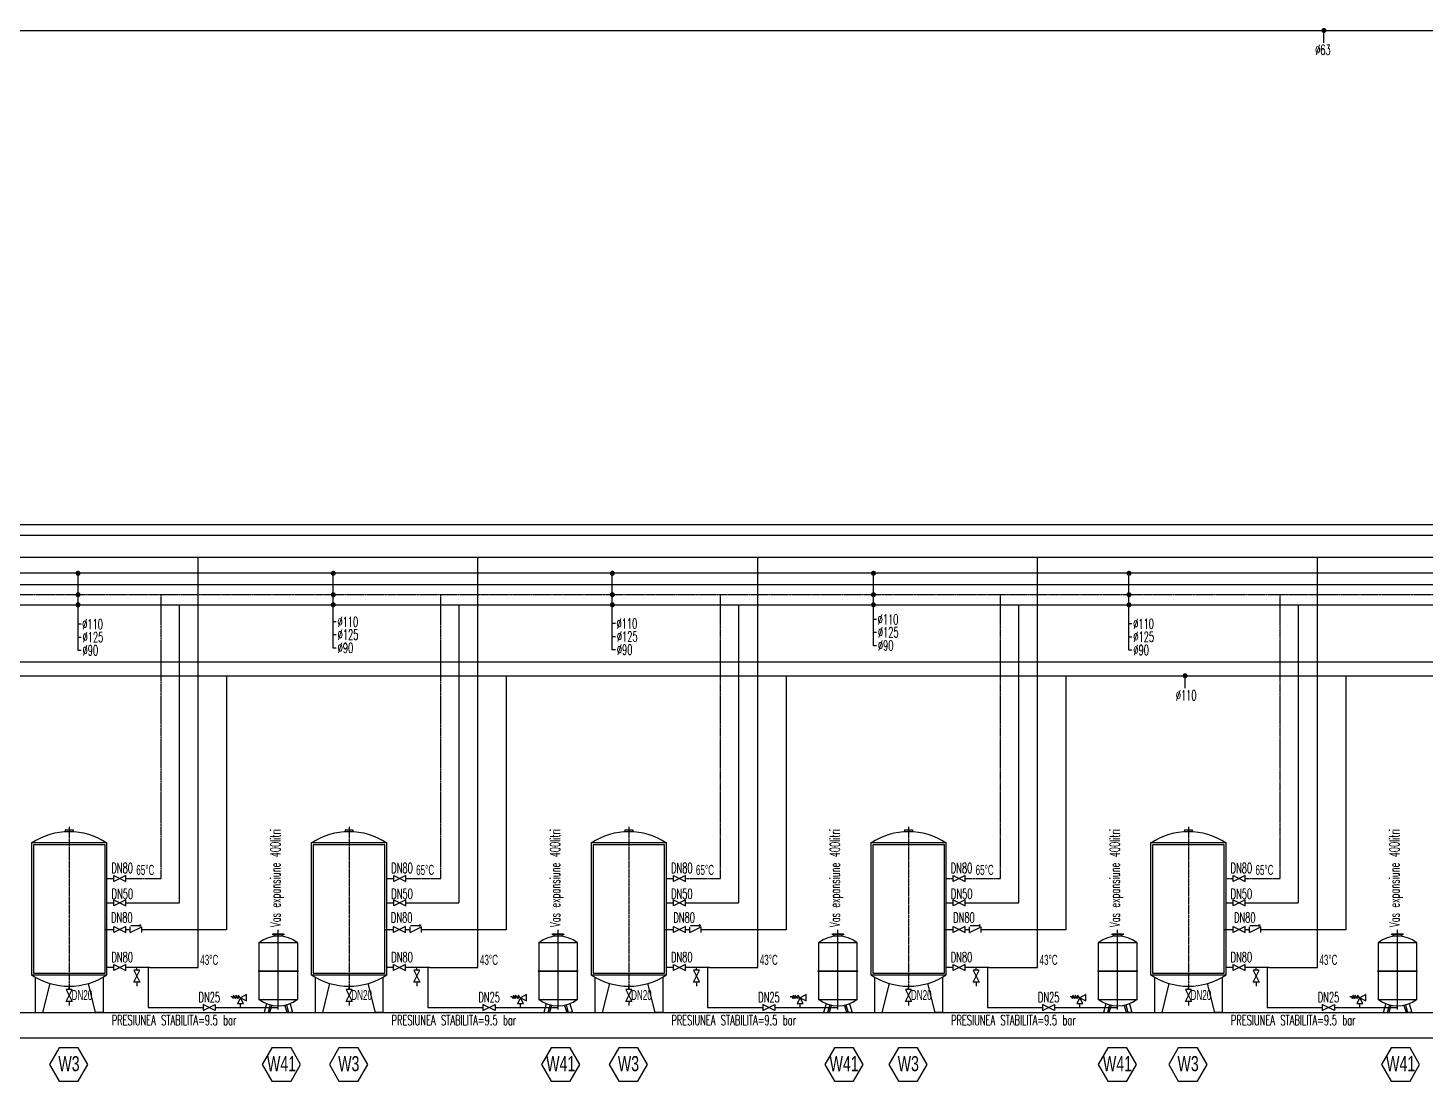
# Model space of a CAD drawing. Header units: inches. Extents: x -213476 to 33124, y -97366 to -68351.
# Drawn here: x -192684 to -181605, y -94996 to -86646 of the extents above; entities that cross this region are included whole.
import ezdxf
from ezdxf.enums import TextEntityAlignment as Align

# ---------------------------------------------------------------- set-up
doc = ezdxf.new("R2010")
doc.units = ezdxf.units.IN
doc.header["$MEASUREMENT"] = 0
doc.set_wipeout_variables(frame=1)
for name, pattern in [('ACAD_ISO06W100', [36, 24, -3, 0, -3, 0, -3, 0, -3]), ('CENTER2', [28.575, 19.05, -3.175, 3.175, -3.175]), ('HIDDEN', [9.525, 6.35, -3.175]), ('SICAKSU', [1.25, 0.625, -0.125, 0.125, -0.125, 0.125, -0.125]), ('SOGUKSU', [1.125, 0.75, -0.125, 0.125, -0.125])]:
    doc.linetypes.add(name, pattern=pattern)
for name, color, linetype in [('duvar', 3, 'Continuous'), ('T-DAĞITIM', 30, 'Continuous'), ('T-ISICİHAZ', 8, 'Continuous'), ('T-NOT', 7, 'Continuous'), ('t-sicak', 7, 'Continuous'), ('t-sirkülasyon', 7, 'ACAD_ISO06W100'), ('t-soguk', 161, 'Continuous'), ('t-sıcak', 10, 'SICAKSU'), ('t-temiz çap', 7, 'Continuous'), ('T-TOPLAM', 7, 'Continuous'), ('T-TOPLAM-ISITMA', 6, 'Continuous'), ('t-vana', 7, 'Continuous'), ('t-yumuşak su', 7, 'Continuous')]:
    doc.layers.add(name, color=color, linetype=linetype)
doc.layers.add('t-çap', color=2, linetype='Continuous', true_color=0xffff00)
doc.styles.add('Annotative', font='txt.shx')
doc.styles.add('ARIAL', font='wturkce.shx')
doc.styles.add('not', font='WTURKCE.SHX', dxfattribs={"width": 0.6, "height": 10})
doc.styles.get("Standard").update_dxf_attribs({"font": 'arial.ttf'})
doc.styles.add('t-sihsemacap', font='txt.shx', dxfattribs={"width": 0.6, "height": 10})
doc.styles.add('t-temiz çap', font='wturkce.shx', dxfattribs={"width": 0.6, "height": 10})
doc.styles.add('T-TOPLAM', font='txt.shx', dxfattribs={"width": 0.6, "height": 10})
doc.linetypes.add('Yumusaksu', pattern='A,1.5,-0.15,["Ys",Standard,S=0.2,R=0,X=-0.05,Y=-0.05],-0.35', length=2)

# ---------------------------------------------------------------- blocks, each defined once
blk = doc.blocks.new('t-vana')
at = {"color": 7}
blk.add_wipeout([(6, 12), (0, 12), (6, 0), (0, 0), (6, 12), (0, 12)], dxfattribs=at).dxf.layer = 'T-ISICİHAZ'
at = {"layer": 't-vana'}
for p, q in [((6, 12), (0, 12)), ((0, 12), (6, 0)), ((0, 0), (6, 12)), ((6, 0), (0, 0))]:
    blk.add_line(p, q, dxfattribs=at)
blk = doc.blocks.new('A$C4AF82138')
at = {"layer": 't-vana', "color": 7}
for p, q in [((-0.4, -9), (-2.2, -9)), ((0.7, -10.5), (-0.4, -9)), ((2.9, -10.5), (0.7, -7.4)), ((0.7, -7.4), (0.7, -10.5)), ((2.9, -7.4), (2.9, -10.5)), ((5.3, -10.5), (2.9, -7.4)), ((7.6, -9.8), (5.3, -7.4)), ((5.3, -7.4), (5.3, -10.5)), ((7.6, -19.5), (7.6, -15.7))]:
    blk.add_line(p, q, dxfattribs=at)
at = {"layer": 't-vana'}
for p, q in [((7.6, -9.8), (4.6, -15.7)), ((13.6, -6.7), (7.6, -9.8)), ((7.6, -9.8), (13.6, -12.8)), ((10.6, -15.7), (7.6, -9.8)), ((13.6, -12.8), (13.6, -6.7)), ((4.6, -15.7), (10.6, -15.7))]:
    blk.add_line(p, q, dxfattribs=at)

msp = doc.modelspace()

# ---------------------------------------------------------------- linework, layer by layer
at = {"layer": 'duvar', "color": 3, "lineweight": -3}
for p, q in [((-213011, -94454), (-13803, -94454)), ((-213011, -94654), (-13803, -94654))]:
    msp.add_line(p, q, dxfattribs=at)
at = {"layer": 'T-DAĞITIM', "linetype": 'HIDDEN', "lineweight": -3, "ltscale": 0.05}
msp.add_line((-212586, -90583), (-169772, -90583), dxfattribs=at)
at = {"layer": 'T-DAĞITIM', "ltscale": 0.05}
msp.add_line((-212750, -90667), (-169772, -90667), dxfattribs=at)
at = {"layer": 'T-DAĞITIM', "color": 6, "ltscale": 0.05}
for p, q in [((-202128, -90843), (-173585, -90843)), ((-191334, -94096), (-191334, -90843)), ((-189116, -94096), (-189116, -90843)), ((-186897, -94096), (-186897, -90843)), ((-184678, -94096), (-184678, -90843)), ((-182459, -94096), (-182459, -90843)), ((-191717, -94096), (-191334, -94096)), ((-189498, -94096), (-189116, -94096)), ((-187280, -94096), (-186897, -94096)), ((-185061, -94096), (-184678, -94096)), ((-182842, -94096), (-182459, -94096))]:
    msp.add_line(p, q, dxfattribs=at)
for points in [[(-191731, -94096), (-191731, -94413), (-190699, -94413), (-190699, -94401)], [(-189513, -94096), (-189513, -94413), (-188480, -94413), (-188481, -94401)], [(-187294, -94096), (-187294, -94413), (-186262, -94413), (-186262, -94401)], [(-185075, -94096), (-185075, -94413), (-184043, -94413), (-184043, -94401)], [(-182857, -94096), (-182857, -94413), (-181824, -94413), (-181825, -94401)]]:
    msp.add_lwpolyline(points, dxfattribs=at)
at = {"layer": 'T-ISICİHAZ', "color": 7}
for p, q in [((-192388, -93004), (-192388, -93019)), ((-192388, -93004), (-192326, -93004)), ((-192326, -93004), (-192326, -93019)), ((-190169, -93004), (-190169, -93019)), ((-190169, -93004), (-190107, -93004)), ((-190107, -93004), (-190107, -93019)), ((-187950, -93004), (-187950, -93019)), ((-187950, -93004), (-187888, -93004)), ((-187888, -93004), (-187888, -93019)), ((-185732, -93004), (-185732, -93019)), ((-185732, -93004), (-185670, -93004)), ((-185670, -93004), (-185670, -93019)), ((-183513, -93004), (-183513, -93019)), ((-183513, -93004), (-183451, -93004)), ((-183451, -93004), (-183451, -93019)), ((-192058, -93108), (-192656, -93108)), ((-192073, -93123), (-192641, -93123)), ((-192641, -93123), (-192641, -94140)), ((-192073, -94140), (-192073, -93123)), ((-189839, -93108), (-190437, -93108)), ((-189854, -93123), (-190422, -93123)), ((-190422, -93123), (-190422, -94140)), ((-189854, -94140), (-189854, -93123)), ((-187620, -93108), (-188218, -93108)), ((-187635, -93123), (-188203, -93123)), ((-188203, -93123), (-188203, -94140)), ((-187635, -94140), (-187635, -93123)), ((-185402, -93108), (-186000, -93108)), ((-185417, -93123), (-185985, -93123)), ((-185985, -93123), (-185985, -94140)), ((-185417, -94140), (-185417, -93123)), ((-183183, -93108), (-183781, -93108)), ((-183198, -93123), (-183766, -93123)), ((-183766, -93123), (-183766, -94140)), ((-183198, -94140), (-183198, -93123)), ((-190743, -93830), (-190656, -93830)), ((-190743, -93838), (-190743, -93830)), ((-190656, -93838), (-190743, -93838)), ((-190730, -93838), (-190730, -93851)), ((-190667, -93851), (-190667, -93839)), ((-190656, -93830), (-190656, -93838)), ((-188524, -93830), (-188437, -93830)), ((-188524, -93838), (-188524, -93830)), ((-188437, -93838), (-188524, -93838)), ((-188512, -93838), (-188512, -93851)), ((-188448, -93851), (-188448, -93839)), ((-188437, -93830), (-188437, -93838)), ((-186305, -93830), (-186218, -93830)), ((-186305, -93838), (-186305, -93830)), ((-186218, -93838), (-186305, -93838)), ((-186293, -93838), (-186293, -93851)), ((-186229, -93851), (-186229, -93839)), ((-186218, -93830), (-186218, -93838)), ((-184087, -93830), (-184000, -93830)), ((-184087, -93838), (-184087, -93830)), ((-184000, -93838), (-184087, -93838)), ((-184074, -93838), (-184074, -93851)), ((-184011, -93851), (-184011, -93839)), ((-184000, -93830), (-184000, -93838)), ((-181868, -93830), (-181781, -93830)), ((-181868, -93838), (-181868, -93830)), ((-181781, -93838), (-181868, -93838)), ((-181855, -93838), (-181855, -93851)), ((-181792, -93851), (-181792, -93839)), ((-181781, -93830), (-181781, -93838)), ((-190545, -93901), (-190853, -93901)), ((-190853, -93901), (-190853, -94121)), ((-190545, -94121), (-190545, -93901)), ((-188327, -93901), (-188634, -93901)), ((-188634, -93901), (-188634, -94121)), ((-188327, -94121), (-188327, -93901)), ((-186108, -93901), (-186416, -93901)), ((-186416, -93901), (-186416, -94121)), ((-186108, -94121), (-186108, -93901)), ((-183889, -93901), (-184197, -93901)), ((-184197, -93901), (-184197, -94121)), ((-183889, -94121), (-183889, -93901)), ((-181671, -93901), (-181978, -93901)), ((-181978, -93901), (-181978, -94121)), ((-181671, -94121), (-181671, -93901)), ((-192641, -94140), (-192073, -94140)), ((-191820, -94117), (-191820, -94096)), ((-190853, -94121), (-190545, -94121)), ((-190853, -94128), (-190853, -94349)), ((-190546, -94128), (-190853, -94128)), ((-190545, -94349), (-190545, -94128)), ((-190422, -94140), (-189854, -94140)), ((-189601, -94117), (-189601, -94096)), ((-188634, -94121), (-188327, -94121)), ((-188634, -94128), (-188634, -94349)), ((-188327, -94128), (-188634, -94128)), ((-188327, -94349), (-188327, -94128)), ((-188203, -94140), (-187635, -94140)), ((-187382, -94117), (-187382, -94096)), ((-186416, -94121), (-186108, -94121)), ((-186416, -94128), (-186416, -94349)), ((-186108, -94128), (-186416, -94128)), ((-186108, -94349), (-186108, -94128)), ((-185985, -94140), (-185417, -94140)), ((-185164, -94117), (-185164, -94096)), ((-184197, -94121), (-183889, -94121)), ((-184197, -94128), (-184197, -94349)), ((-183889, -94128), (-184197, -94128)), ((-183889, -94349), (-183889, -94128)), ((-183766, -94140), (-183198, -94140)), ((-182945, -94117), (-182945, -94096)), ((-181978, -94121), (-181671, -94121)), ((-181978, -94128), (-181978, -94349)), ((-181671, -94128), (-181978, -94128)), ((-181671, -94349), (-181671, -94128)), ((-192357, -94269), (-192357, -94248)), ((-191820, -94213), (-191820, -94245)), ((-190138, -94269), (-190138, -94248)), ((-189601, -94213), (-189601, -94245)), ((-187919, -94269), (-187919, -94248)), ((-187382, -94213), (-187382, -94245)), ((-185701, -94269), (-185701, -94248)), ((-185164, -94213), (-185164, -94245)), ((-183482, -94269), (-183482, -94248)), ((-182945, -94213), (-182945, -94245)), ((-192357, -94365), (-192357, -94396)), ((-190853, -94349), (-190545, -94349)), ((-190792, -94383), (-190812, -94454)), ((-190763, -94393), (-190780, -94454)), ((-190635, -94393), (-190618, -94454)), ((-190606, -94383), (-190586, -94454)), ((-190138, -94365), (-190138, -94396)), ((-188634, -94349), (-188327, -94349)), ((-188574, -94383), (-188594, -94454)), ((-188544, -94393), (-188562, -94454)), ((-188417, -94393), (-188399, -94454)), ((-188387, -94383), (-188367, -94454)), ((-187919, -94365), (-187919, -94396)), ((-186416, -94349), (-186108, -94349)), ((-186355, -94383), (-186375, -94454)), ((-186326, -94393), (-186343, -94454)), ((-186198, -94393), (-186181, -94454)), ((-186169, -94383), (-186149, -94454)), ((-185701, -94365), (-185701, -94396)), ((-184197, -94349), (-183889, -94349)), ((-184136, -94383), (-184156, -94454)), ((-184107, -94393), (-184124, -94454)), ((-183979, -94393), (-183962, -94454)), ((-183950, -94383), (-183930, -94454)), ((-183482, -94365), (-183482, -94396)), ((-181978, -94349), (-181671, -94349)), ((-181917, -94383), (-181937, -94454)), ((-181888, -94393), (-181906, -94454)), ((-181760, -94393), (-181743, -94454)), ((-181731, -94383), (-181711, -94454)), ((-190812, -94454), (-190768, -94454)), ((-190751, -94396), (-190768, -94454)), ((-190647, -94396), (-190631, -94454)), ((-190586, -94454), (-190631, -94454)), ((-188594, -94454), (-188549, -94454)), ((-188533, -94396), (-188549, -94454)), ((-188428, -94396), (-188412, -94454)), ((-188367, -94454), (-188412, -94454)), ((-186375, -94454), (-186330, -94454)), ((-186314, -94396), (-186330, -94454)), ((-186210, -94396), (-186193, -94454)), ((-186149, -94454), (-186193, -94454)), ((-184156, -94454), (-184112, -94454)), ((-184095, -94396), (-184112, -94454)), ((-183991, -94396), (-183974, -94454)), ((-183930, -94454), (-183974, -94454)), ((-181937, -94454), (-181893, -94454)), ((-181877, -94396), (-181893, -94454)), ((-181772, -94396), (-181756, -94454)), ((-181711, -94454), (-181756, -94454))]:
    msp.add_line(p, q, dxfattribs=at)
at = {"layer": 'T-ISICİHAZ', "color": 7, "linetype": 'CENTER2'}
for p, q in [((-192357, -92998), (-192357, -94269)), ((-190138, -92998), (-190138, -94269)), ((-187919, -92998), (-187919, -94269)), ((-185701, -92998), (-185701, -94269)), ((-183482, -92998), (-183482, -94269))]:
    msp.add_line(p, q, dxfattribs=at)
at = {"layer": 'T-ISICİHAZ', "color": 240}
for p, q in [((-192656, -93108), (-192656, -94155)), ((-192058, -94155), (-192058, -93108)), ((-190437, -93108), (-190437, -94155)), ((-189839, -94155), (-189839, -93108)), ((-188218, -93108), (-188218, -94155)), ((-187620, -94155), (-187620, -93108)), ((-186000, -93108), (-186000, -94155)), ((-185402, -94155), (-185402, -93108)), ((-183781, -93108), (-183781, -94155)), ((-183183, -94155), (-183183, -93108)), ((-192656, -94155), (-192058, -94155)), ((-192626, -94173), (-192626, -94454)), ((-192088, -94173), (-192088, -94454)), ((-190437, -94155), (-189839, -94155)), ((-190407, -94173), (-190407, -94454)), ((-189869, -94173), (-189869, -94454)), ((-188218, -94155), (-187620, -94155)), ((-188189, -94173), (-188189, -94454)), ((-187650, -94173), (-187650, -94454)), ((-186000, -94155), (-185402, -94155)), ((-185970, -94173), (-185970, -94454)), ((-185432, -94173), (-185432, -94454)), ((-183781, -94155), (-183183, -94155)), ((-183751, -94173), (-183751, -94454)), ((-183213, -94173), (-183213, -94454)), ((-192566, -94454), (-192508, -94223)), ((-192148, -94454), (-192205, -94223)), ((-190347, -94454), (-190290, -94223)), ((-189929, -94454), (-189987, -94223)), ((-188129, -94454), (-188071, -94223)), ((-187710, -94454), (-187768, -94223)), ((-185910, -94454), (-185852, -94223)), ((-185491, -94454), (-185549, -94223)), ((-183691, -94454), (-183634, -94223)), ((-183273, -94454), (-183330, -94223)), ((-192626, -94454), (-192566, -94454)), ((-192088, -94454), (-192148, -94454)), ((-190407, -94454), (-190347, -94454)), ((-189869, -94454), (-189929, -94454)), ((-188189, -94454), (-188129, -94454)), ((-187650, -94454), (-187710, -94454)), ((-185970, -94454), (-185910, -94454)), ((-185432, -94454), (-185491, -94454)), ((-183751, -94454), (-183691, -94454)), ((-183213, -94454), (-183273, -94454))]:
    msp.add_line(p, q, dxfattribs=at)
at = {"layer": 'T-ISICİHAZ', "color": 7, "linetype": 'CENTER2', "ltscale": 0.8}
for p, q in [((-190699, -94430), (-190699, -93797)), ((-188480, -94430), (-188480, -93797)), ((-186262, -94430), (-186262, -93797)), ((-184043, -94430), (-184043, -93797)), ((-181824, -94430), (-181824, -93797))]:
    msp.add_line(p, q, dxfattribs=at)
at = {"layer": 'T-ISICİHAZ', "color": 4}
for points in [[(-192436, -94996), (-192285, -94996), (-192209, -94865), (-192285, -94734), (-192436, -94734), (-192512, -94865)], [(-190750, -94996), (-190598, -94996), (-190522, -94865), (-190598, -94734), (-190750, -94734), (-190826, -94865)], [(-190218, -94996), (-190066, -94996), (-189990, -94865), (-190066, -94734), (-190218, -94734), (-190293, -94865)], [(-188536, -94996), (-188384, -94996), (-188309, -94865), (-188384, -94734), (-188536, -94734), (-188612, -94865)], [(-187999, -94996), (-187847, -94996), (-187771, -94865), (-187847, -94734), (-187999, -94734), (-188075, -94865)], [(-186289, -94996), (-186137, -94996), (-186061, -94865), (-186137, -94734), (-186289, -94734), (-186365, -94865)], [(-185780, -94996), (-185629, -94996), (-185553, -94865), (-185629, -94734), (-185780, -94734), (-185856, -94865)], [(-184121, -94996), (-183970, -94996), (-183894, -94865), (-183970, -94734), (-184121, -94734), (-184197, -94865)], [(-183562, -94996), (-183410, -94996), (-183334, -94865), (-183410, -94734), (-183562, -94734), (-183637, -94865)], [(-181875, -94996), (-181724, -94996), (-181648, -94865), (-181724, -94734), (-181875, -94734), (-181951, -94865)]]:
    msp.add_lwpolyline(points, close=True, dxfattribs=at)
at = {"layer": 'T-ISICİHAZ', "color": 240}
for centre, start, end in [((-192357, -93562), 56.6015, 123.3985), ((-190138, -93562), 56.6015, 123.3985), ((-187919, -93562), 56.6015, 123.3985), ((-185701, -93562), 56.6015, 123.3985), ((-183482, -93562), 56.6015, 123.3985), ((-192357, -93701), 236.6015, 303.3985), ((-190138, -93701), 236.6015, 303.3985), ((-187919, -93701), 236.6015, 303.3985), ((-185701, -93701), 236.6015, 303.3985), ((-183482, -93701), 236.6015, 303.3985)]:
    msp.add_arc(centre, 543, start, end, dxfattribs=at)
at = {"layer": 'T-ISICİHAZ', "color": 7}
for centre, radius, start, end in [((-190699, -94098), 250, 52.0694, 127.9306), ((-188480, -94098), 250, 52.0694, 127.9306), ((-186261, -94098), 250, 52.0694, 127.9306), ((-184043, -94098), 250, 52.0694, 127.9306), ((-181824, -94098), 250, 52.0694, 127.9306), ((-190853, -94124), 3.58, 90, 270), ((-190545, -94124), 3.58, 270, 90), ((-188634, -94124), 3.58, 90, 270), ((-188327, -94124), 3.58, 270, 90), ((-186416, -94124), 3.58, 90, 270), ((-186108, -94124), 3.58, 270, 90), ((-184197, -94124), 3.58, 90, 270), ((-183889, -94124), 3.58, 270, 90), ((-181978, -94124), 3.58, 90, 270), ((-181671, -94124), 3.58, 270, 90), ((-190699, -94151), 250, 232.0694, 307.9306), ((-188480, -94151), 250, 232.0694, 307.9306), ((-186261, -94151), 250, 232.0694, 307.9306), ((-184043, -94151), 250, 232.0694, 307.9306), ((-181824, -94151), 250, 232.0694, 307.9306)]:
    msp.add_arc(centre, radius, start, end, dxfattribs=at)
at = {"layer": 't-sirkülasyon', "ltscale": 0.04}
for p, q in [((-200358, -91220), (-171612, -91220)), ((-191483, -93583), (-191483, -91220)), ((-189265, -93583), (-189265, -91220)), ((-187046, -93583), (-187046, -91220)), ((-184827, -93583), (-184827, -91220)), ((-182609, -93583), (-182609, -91220)), ((-192058, -93583), (-192003, -93583)), ((-191907, -93583), (-191483, -93583)), ((-189839, -93583), (-189784, -93583)), ((-189688, -93583), (-189265, -93583)), ((-187620, -93583), (-187566, -93583)), ((-187469, -93583), (-187046, -93583)), ((-185402, -93583), (-185347, -93583)), ((-185251, -93583), (-184827, -93583)), ((-183183, -93583), (-183128, -93583)), ((-183032, -93583), (-182609, -93583))]:
    msp.add_line(p, q, dxfattribs=at)
at = {"layer": 't-soguk', "linetype": 'SOGUKSU'}
msp.add_line((-169772, -90970), (-208455, -90970), dxfattribs=at)
at = {"layer": 't-sıcak'}
for p, q in [((-169772, -91140), (-200503, -91140)), ((-191628, -93390), (-191628, -91140)), ((-189409, -93390), (-189409, -91140)), ((-187191, -93390), (-187191, -91140)), ((-184972, -93390), (-184972, -91140)), ((-182753, -93390), (-182753, -91140)), ((-192357, -92977), (-192357, -93004)), ((-190138, -92977), (-190138, -93004)), ((-187919, -92977), (-187919, -93004)), ((-185701, -92977), (-185701, -93004)), ((-183482, -92977), (-183482, -93004)), ((-192058, -93390), (-192003, -93390)), ((-191907, -93390), (-191628, -93390)), ((-189839, -93390), (-189784, -93390)), ((-189688, -93390), (-189409, -93390)), ((-187620, -93390), (-187566, -93390)), ((-187469, -93390), (-187191, -93390)), ((-185402, -93390), (-185347, -93390)), ((-185251, -93390), (-184972, -93390)), ((-183183, -93390), (-183128, -93390)), ((-183032, -93390), (-182753, -93390))]:
    msp.add_line(p, q, dxfattribs=at)
at = {"layer": 't-temiz çap', "color": 7, "ltscale": 0.5}
for p, q in [((-192287, -91582), (-192287, -90970)), ((-190263, -91563), (-190263, -90970)), ((-188050, -91577), (-188050, -90970)), ((-185979, -91544), (-185979, -90970)), ((-183953, -91580), (-183953, -90970)), ((-192263, -91374), (-192287, -91374)), ((-190239, -91355), (-190263, -91355)), ((-188026, -91369), (-188050, -91369)), ((-185955, -91336), (-185979, -91336)), ((-183929, -91372), (-183953, -91372)), ((-192263, -91478), (-192287, -91478)), ((-190239, -91459), (-190263, -91459)), ((-188026, -91473), (-188050, -91473)), ((-185955, -91440), (-185979, -91440)), ((-183929, -91476), (-183953, -91476)), ((-192263, -91582), (-192287, -91582)), ((-190239, -91563), (-190263, -91563)), ((-188026, -91577), (-188050, -91577)), ((-185955, -91544), (-185979, -91544)), ((-183929, -91580), (-183953, -91580))]:
    msp.add_line(p, q, dxfattribs=at)
at = {"layer": 't-temiz çap', "color": 7}
msp.add_line((-183508, -91881), (-183508, -91782), dxfattribs=at)
at = {"layer": 't-temiz çap', "color": 7, "const_width": 20}
msp.add_lwpolyline([(-183518, -91782, 1), (-183498, -91782, 1)], format="xyb", close=True, dxfattribs=at)
at = {"layer": 'T-TOPLAM-ISITMA', "color": 132}
for p, q in [((-201723, -91671), (-173360, -91671)), ((-199984, -91782), (-173360, -91782)), ((-191109, -91782), (-191109, -93796)), ((-188891, -91782), (-188891, -93796)), ((-186672, -91782), (-186672, -93796)), ((-184453, -91782), (-184453, -93796)), ((-182234, -91782), (-182234, -93796)), ((-191109, -93796), (-191782, -93796)), ((-188891, -93796), (-189564, -93796)), ((-186672, -93796), (-187345, -93796)), ((-184453, -93796), (-185126, -93796)), ((-182234, -93796), (-182908, -93796))]:
    msp.add_line(p, q, dxfattribs=at)
for points in [[(-191873, -93796), (-192073, -93796)], [(-189654, -93796), (-189854, -93796)], [(-187435, -93796), (-187635, -93796)], [(-185217, -93796), (-185417, -93796)], [(-182998, -93796), (-183198, -93796)]]:
    msp.add_lwpolyline(points, dxfattribs=at)
at = {"layer": 't-vana'}
for p, q in [((-191786, -93763), (-191798, -93757)), ((-191798, -93757), (-191798, -93769)), ((-191798, -93769), (-191786, -93763)), ((-191782, -93818), (-191782, -93773)), ((-189567, -93763), (-189580, -93757)), ((-189580, -93757), (-189580, -93769)), ((-189580, -93769), (-189567, -93763)), ((-189564, -93818), (-189564, -93773)), ((-187349, -93763), (-187361, -93757)), ((-187361, -93757), (-187361, -93769)), ((-187361, -93769), (-187349, -93763)), ((-187345, -93818), (-187345, -93773)), ((-185130, -93763), (-185142, -93757)), ((-185142, -93757), (-185142, -93769)), ((-185142, -93769), (-185130, -93763)), ((-185126, -93818), (-185126, -93773)), ((-182911, -93763), (-182924, -93757)), ((-182924, -93757), (-182924, -93769)), ((-182924, -93769), (-182911, -93763)), ((-182908, -93818), (-182908, -93773))]:
    msp.add_line(p, q, dxfattribs=at)
at = {"layer": 't-yumuşak su', "color": 52, "linetype": 'Yumusaksu', "ltscale": 0.7}
for p, q in [((-211797, -86666, 0), (-138070, -86666, 0)), ((-213042, -91060), (-169772, -91060))]:
    msp.add_line(p, q, dxfattribs=at)
at = {"layer": 't-çap', "color": 7}
msp.add_line((-182407, -86765), (-182407, -86666), dxfattribs=at)
at = {"layer": 't-çap', "color": 7, "const_width": 20}
for points in [[(-182417, -86666, 1), (-182397, -86666, 1)], [(-192297, -90970, 1), (-192277, -90970, 1)], [(-190273, -90970, 1), (-190253, -90970, 1)], [(-188060, -90970, 1), (-188040, -90970, 1)], [(-185989, -90970, 1), (-185969, -90970, 1)], [(-183963, -90970, 1), (-183943, -90970, 1)], [(-192297, -91140, 1), (-192277, -91140, 1)], [(-190273, -91140, 1), (-190253, -91140, 1)], [(-188060, -91140, 1), (-188040, -91140, 1)], [(-185989, -91140, 1), (-185969, -91140, 1)], [(-183963, -91140, 1), (-183943, -91140, 1)], [(-192297, -91220, 1), (-192277, -91220, 1)], [(-190273, -91220, 1), (-190253, -91220, 1)], [(-188060, -91220, 1), (-188040, -91220, 1)], [(-185989, -91220, 1), (-185969, -91220, 1)], [(-183963, -91220, 1), (-183943, -91220, 1)]]:
    msp.add_lwpolyline(points, format="xyb", close=True, dxfattribs=at)

# ---------------------------------------------------------------- block references
at = {"layer": 't-vana', "xscale": 8, "yscale": 8, "zscale": 8}
for p in [(-191059, -94257), (-188840, -94257), (-186622, -94257), (-184403, -94257), (-182184, -94257)]:
    msp.add_blockref('A$C4AF82138', p, dxfattribs=at)

# ---------------------------------------------------------------- texts
at = {"layer": 'T-ISICİHAZ', "color": 7, "style": 'ARIAL', "width": 0.7}
for s, p in [('W3', (-192359, -94918)), ('W41', (-190673, -94918)), ('W3', (-190140, -94918)), ('W41', (-188459, -94918)), ('W3', (-187922, -94918)), ('W41', (-186212, -94918)), ('W3', (-185703, -94918)), ('W41', (-184044, -94918)), ('W3', (-183484, -94918)), ('W41', (-181798, -94918))]:
    msp.add_text(s, height=120, dxfattribs=at).set_placement(p, align=Align.CENTER)
at = {"layer": 'T-NOT', "color": 6, "style": 'not', "width": 0.6}
for s, p in [('65%%DC', (-191825, -93362)), ('65%%DC', (-189606, -93362)), ('65%%DC', (-187387, -93362)), ('65%%DC', (-185169, -93362)), ('65%%DC', (-182950, -93362)), ('43%%DC', (-191318, -94075)), ('43%%DC', (-189100, -94075)), ('43%%DC', (-186881, -94075)), ('43%%DC', (-184662, -94075)), ('43%%DC', (-182443, -94075))]:
    msp.add_text(s, height=80, dxfattribs=at).set_placement(p)
at = {"layer": 't-sicak', "color": 10, "linetype": 'Continuous', "style": 't-sihsemacap', "width": 0.6}
for p in [(-185944, -91438), (-192251, -91476), (-190228, -91457), (-188014, -91471), (-183918, -91473)]:
    msp.add_text('%%C125', height=80, dxfattribs=at).set_placement(p, align=Align.MIDDLE_LEFT)
at = {"layer": 't-sirkülasyon', "ltscale": 0.04, "style": 't-sihsemacap', "width": 0.6}
for p in [(-185944, -91543), (-192251, -91581), (-190228, -91562), (-188014, -91576), (-183918, -91578)]:
    msp.add_text('%%C90', height=80, dxfattribs=at).set_placement(p, align=Align.MIDDLE_LEFT)
at = {"layer": 't-temiz çap', "color": 7, "ltscale": 0.5, "style": 't-sihsemacap', "width": 0.6}
msp.add_text('%%C63', height=80, dxfattribs=at).set_placement((-182477, -86819), align=Align.MIDDLE_LEFT)
at = {"layer": 't-temiz çap', "color": 161, "linetype": 'Continuous', "style": 't-sihsemacap', "width": 0.6}
for p in [(-192254, -91374), (-190230, -91355), (-188017, -91369), (-185946, -91336), (-183920, -91371)]:
    msp.add_text('%%C110', height=80, dxfattribs=at).set_placement(p, align=Align.MIDDLE_LEFT)
at = {"layer": 't-temiz çap', "color": 7, "style": 'T-TOPLAM', "width": 0.6}
msp.add_text('%%C110', height=80, dxfattribs=at).set_placement((-183582, -91978))
at = {"layer": 'T-TOPLAM', "color": 150, "style": 'Annotative', "width": 0.6}
for p in [(-190682, -93775), (-188464, -93775), (-186245, -93775), (-184026, -93775), (-181808, -93775)]:
    msp.add_text('Vas expansiune 400litri', height=80, rotation=90, dxfattribs=at).set_placement(p)
for p in [(-192020, -94553), (-189801, -94553), (-187582, -94553), (-185364, -94553), (-183145, -94553)]:
    msp.add_text('PRESIUNEA STABILITA=9.5 bar', height=80, dxfattribs=at).set_placement(p)

# ---------------------------------------------------------------- next in the draw order: block references
at = {"layer": 't-vana', "xscale": 8, "yscale": 8, "zscale": 8}
for p, rotation in [((-192003, -93366), 270), ((-189784, -93366), 270), ((-187566, -93366), 270), ((-185347, -93366), 270), ((-183128, -93366), 270), ((-192003, -93559), 270), ((-189784, -93559), 270), ((-187566, -93559), 270), ((-185347, -93559), 270), ((-183128, -93559), 270), ((-192003, -93771), 270), ((-189785, -93771), 270), ((-187566, -93771), 270), ((-185347, -93771), 270), ((-183128, -93771), 270), ((-192003, -94072), 270), ((-189785, -94072), 270), ((-187566, -94072), 270), ((-185347, -94072), 270), ((-183128, -94072), 270), ((-191199, -94437), 89.99999999999997), ((-188980, -94437), 89.99999999999997), ((-186761, -94437), 89.99999999999997), ((-184543, -94437), 89.99999999999997), ((-182324, -94437), 89.99999999999997)]:
    msp.add_blockref('t-vana', p, dxfattribs=dict(at, rotation=rotation))
at = {"layer": 't-vana', "extrusion": (0, 0, -1), "xscale": 8, "yscale": 8, "zscale": -8, "rotation": 180}
for p in [(192381, -94269), (190162, -94269), (187944, -94269), (185725, -94269), (183506, -94269)]:
    msp.add_blockref('t-vana', p, dxfattribs=at)

# ---------------------------------------------------------------- next in the draw order: linework, layer by layer
at = {"layer": 'T-DAĞITIM', "color": 6, "ltscale": 0.05}
for p, q in [((-192003, -94096), (-192058, -94096)), ((-191717, -94096), (-191907, -94096)), ((-189785, -94096), (-189839, -94096)), ((-189498, -94096), (-189688, -94096)), ((-187566, -94096), (-187620, -94096)), ((-187280, -94096), (-187469, -94096)), ((-185347, -94096), (-185402, -94096)), ((-185061, -94096), (-185251, -94096)), ((-183128, -94096), (-183183, -94096)), ((-182842, -94096), (-183032, -94096))]:
    msp.add_line(p, q, dxfattribs=at)
at = {"layer": 't-vana'}
for p, q in [((-191873, -93818), (-191782, -93773)), ((-191873, -93818), (-191873, -93773)), ((-191868, -93763), (-191798, -93763)), ((-189654, -93818), (-189564, -93773)), ((-189654, -93818), (-189654, -93773)), ((-189650, -93763), (-189580, -93763)), ((-187435, -93818), (-187345, -93773)), ((-187435, -93818), (-187435, -93773)), ((-187431, -93763), (-187361, -93763)), ((-185217, -93818), (-185126, -93773)), ((-185217, -93818), (-185217, -93773)), ((-185212, -93763), (-185142, -93763)), ((-182998, -93818), (-182908, -93773)), ((-182998, -93818), (-182998, -93773)), ((-182994, -93763), (-182924, -93763))]:
    msp.add_line(p, q, dxfattribs=at)

# ---------------------------------------------------------------- next in the draw order: texts
at = {"layer": 't-temiz çap', "color": 7, "style": 'T-TOPLAM', "width": 0.6}
for s, p in [('DN80', (-192022, -93347)), ('DN80', (-189803, -93347)), ('DN80', (-187584, -93347)), ('DN80', (-185366, -93347)), ('DN80', (-183147, -93347)), ('DN50', (-192021, -93552)), ('DN50', (-189803, -93552)), ('DN50', (-187584, -93552)), ('DN50', (-185365, -93552)), ('DN50', (-183147, -93552)), ('DN80', (-192025, -93740)), ('DN80', (-189806, -93740)), ('DN80', (-187566, -93740)), ('DN80', (-185347, -93740)), ('DN80', (-183120, -93740)), ('DN80', (-192022, -94054)), ('DN80', (-189803, -94054)), ('DN80', (-187585, -94054)), ('DN80', (-185366, -94054)), ('DN80', (-183147, -94054)), ('DN25', (-191331, -94372)), ('DN25', (-189112, -94372)), ('DN25', (-186893, -94372)), ('DN25', (-184675, -94372)), ('DN25', (-182456, -94372))]:
    msp.add_text(s, height=80, dxfattribs=at).set_placement(p)
at = {"layer": 't-temiz çap', "color": 200, "style": 't-temiz çap', "width": 0.6}
for p in [(-192338, -94354), (-190120, -94354), (-187901, -94354), (-185682, -94354), (-183464, -94354)]:
    msp.add_text('DN20', height=80, dxfattribs=at).set_placement(p)

# ---------------------------------------------------------------- next in the draw order: block references
at = {"layer": 't-vana', "extrusion": (0, 0, -1), "xscale": 8, "yscale": 8, "zscale": -8, "rotation": 180}
for p in [(191844, -94117), (189625, -94117), (187407, -94117), (185188, -94117), (182969, -94117)]:
    msp.add_blockref('t-vana', p, dxfattribs=at)

doc.saveas('drawing.dxf')
